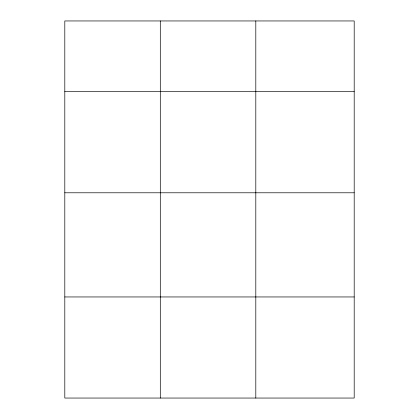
<?xml version="1.0" encoding="UTF-8"?>
<svg xmlns="http://www.w3.org/2000/svg" width="419" height="419" viewBox="0 0 419 419"><rect width="100%" height="100%" fill="white"/><g stroke="black" fill="none" stroke-linecap="round" stroke-linejoin="round"><path stroke-width="0.63" d="M354.196 192.787L354.196 20.95L64.804 20.95L64.804 398.05L354.196 398.05L354.196 192.787L64.804 192.787M64.804 91.688L354.196 91.688M64.804 296.951L354.196 296.951M255.805 20.95L255.805 398.05M160.304 20.95L160.304 398.05"/></g></svg>
